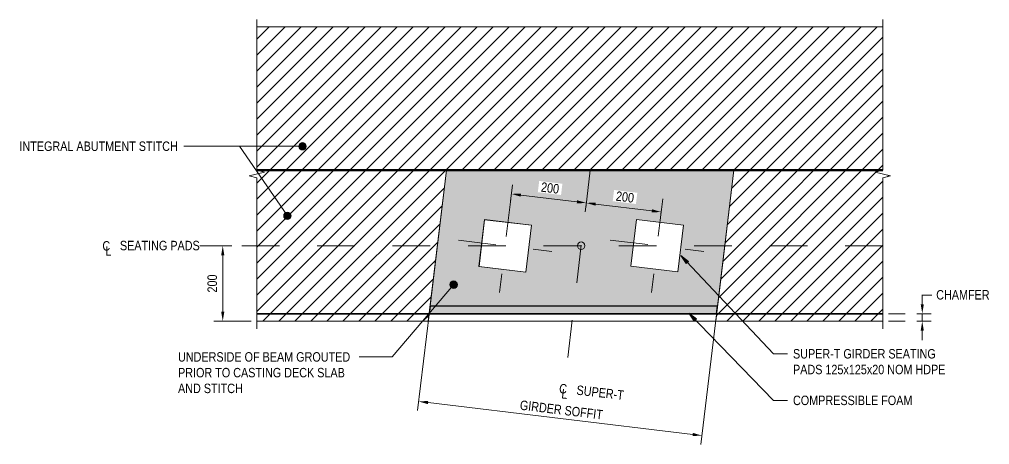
# Model space of a CAD drawing. Header units: metres. Extents: x 500.2 to 528.4, y 0.1 to 23.1.
# Drawn here: x 512.034 to 514.606, y 3.051 to 4.178 of the extents above; entities that cross this region are included whole.
import ezdxf

# ---------------------------------------------------------------- set-up
doc = ezdxf.new("R2010")
doc.units = ezdxf.units.M
doc.linetypes.add('JacobsCenter', pattern=[0.015, 0.009, -0.0015, 0.003, -0.0015])
doc.layers.get('Defpoints').update_dxf_attribs({"color": 41})
for name, color, linetype, lineweight in [('A-ANNO-DIMS', 7, 'Continuous', 9), ('A-ANNO-NOTE', 7, 'Continuous', 9), ('A-DETL', 7, 'Continuous', 13), ('A-DETL-GENF', 7, 'Continuous', 9), ('G-ANNO-TEXT', 7, 'Continuous', 9)]:
    doc.layers.add(name, color=color, linetype=linetype, lineweight=lineweight)
doc.styles.add('Arial Narrow_4', font='ARIALN.TTF', dxfattribs={"height": 0.025})
doc.styles.add('Arial Narrow_5', font='ARIALN.TTF', dxfattribs={"height": 0.0025})
doc.dimstyles.new('Dimension_Standard_O__mm__2', dxfattribs={"dimscale": 0.3048, "dimtxt": 0.025586, "dimasz": 0.082021, "dimexe": 0.07874, "dimexo": 0.049213, "dimgap": 0.049213, "dimtad": 1, "dimdec": 0, "dimlfac": 1000, "dimzin": 0, "dimdsep": 46, "dimtxsty": 'Arial Narrow_4', "dimsah": 1, "dimcen": 0.09, "dimaunit": 1, "dimadec": 4, "dimazin": 0, "dimtfac": 1, "dimtdec": 4, "dimtix": 1, "dimtmove": 0, "dimatfit": 3, "dimfxl": 1, "dimtvp": 1, "dimtfill": 1, "dimtolj": 1, "dimtzin": 0, "dimlwd": 18, "dimlwe": 18, "dimarcsym": 2})
doc.dimstyles.new('Dimension_Standard_O__mm__3', dxfattribs={"dimscale": 0.3048, "dimtxt": 0.025586, "dimasz": 0.082021, "dimexe": 0.07874, "dimexo": 0.049213, "dimgap": 0.049213, "dimtad": 1, "dimdec": 0, "dimlfac": 1000, "dimzin": 0, "dimdsep": 46, "dimtxsty": 'Arial Narrow_4', "dimsah": 1, "dimcen": 0.09, "dimaunit": 1, "dimadec": 4, "dimazin": 0, "dimtfac": 1, "dimtdec": 4, "dimtix": 1, "dimtmove": 2, "dimatfit": 3, "dimfxl": 1, "dimtvp": 1, "dimtfill": 1, "dimtolj": 1, "dimtzin": 0, "dimlwd": 18, "dimlwe": 18, "dimarcsym": 2})
doc.dimstyles.new('Dimension_Standard_T__mm_', dxfattribs={"dimscale": 0.3048, "dimtxt": 0.025586, "dimasz": 0.082021, "dimexe": 0.07874, "dimexo": 0.049213, "dimgap": 0.032808, "dimtad": 1, "dimdec": 0, "dimlfac": 1000, "dimzin": 0, "dimdsep": 46, "dimtxsty": 'Arial Narrow_4', "dimsah": 1, "dimcen": 0.09, "dimaunit": 1, "dimadec": 4, "dimazin": 0, "dimtfac": 1, "dimtdec": 4, "dimtix": 1, "dimtmove": 0, "dimatfit": 3, "dimfxl": 1, "dimtvp": 1, "dimtolj": 1, "dimtzin": 0, "dimlwd": 18, "dimlwe": 18, "dimarcsym": 2})

# ---------------------------------------------------------------- blocks, each defined once
blk = doc.blocks.new('CS_DET_BreakLine_ViewScale - Std Break-5685446-DRG-2873066 - SEATING PAD DETAIL PLAN')
at = {"layer": 'A-DETL-GENF'}
for p, q in [((-0.02, 0), (0.38, 0)), ((0.38, 0), (0.385, -0.02)), ((0.385, -0.02), (0.395, 0.02)), ((0.395, 0.02), (0.4, 0)), ((0.4, 0), (0.8, 0))]:
    blk.add_line(p, q, dxfattribs=at)
blk = doc.blocks.new('CS_DET_BreakLine_ViewScale - Std Break-5685445-DRG-2873066 - SEATING PAD DETAIL PLAN')
at = {"layer": 'A-DETL-GENF'}
for p, q in [((0.38, 0), (-0.02, 0)), ((0.385, 0.02), (0.38, 0)), ((0.395, -0.02), (0.385, 0.02)), ((0.4, 0), (0.395, -0.02)), ((0.8, 0), (0.4, 0))]:
    blk.add_line(p, q, dxfattribs=at)
blk = doc.blocks.new('DIMBLOCK9-DRG-2873066 - SEATING PAD DETAIL PLAN')
at = {"layer": 'A-ANNO-DIMS', "color": 0, "lineweight": 18, "transparency": 16777216}
for p, q in [((513.121, 3.4027), (513.0895, 3.1411)), ((513.8835, 3.4027), (513.8411, 3.0506)), ((513.1172, 3.162), (513.8191, 3.0774))]:
    blk.add_line(p, q, dxfattribs=at)
at = {"layer": 'A-ANNO-DIMS', "color": 0, "transparency": 16777216}
for points in [[(513.1177, 3.1661), (513.1167, 3.1578), (513.0924, 3.165)], [(513.8196, 3.0815), (513.8186, 3.0733), (513.8439, 3.0744)]]:
    blk.add_solid(points, dxfattribs=at)
at = {"layer": 'Defpoints', "color": 0, "transparency": 16777216}
for p in [(513.1228, 3.4176), (513.8853, 3.4176), (513.8439, 3.0744)]:
    blk.add_point(p, dxfattribs=at)
at = {"layer": 'A-ANNO-DIMS', "color": 0, "lineweight": 18, "transparency": 16777216, "insert": (513.4709, 3.1424), "char_height": 0.025, "width": 0.266092, "attachment_point": 5, "rotation": 353.1302, "style": 'Arial Narrow_4'}
blk.add_mtext('\\A1;GIRDER SOFFIT', dxfattribs=at)
blk = doc.blocks.new('CS_Annot_Centreline Symbol1 - CS_Annot_Centreline Symbol-5070896-DRG-2873066 - SEATING PAD DETAIL PLAN')
at = {"layer": 'A-ANNO-NOTE', "char_height": 0.0025, "attachment_point": 1, "style": 'Arial Narrow_5'}
for s, insert, width in [('C  ', (-0.00119, 0.00463), 0.0044093), ('L', (-0.00041, 0.00329), 0.0019241)]:
    blk.add_mtext(s, dxfattribs=dict(at, insert=insert, width=width))
blk = doc.blocks.new('DIMBLOCK10-DRG-2873066 - SEATING PAD DETAIL PLAN')
at = {"layer": 'A-ANNO-DIMS', "color": 0, "lineweight": 18, "transparency": 16777216}
for p, q in [((512.4383, 3.5776), (512.5969, 3.5776)), ((512.5729, 3.4026), (512.5729, 3.5526)), ((512.6483, 3.3776), (512.5489, 3.3776))]:
    blk.add_line(p, q, dxfattribs=at)
at = {"layer": 'A-ANNO-DIMS', "color": 0, "transparency": 16777216}
for points in [[(512.5687, 3.5526), (512.5771, 3.5526), (512.5729, 3.5776)], [(512.5687, 3.4026), (512.5771, 3.4026), (512.5729, 3.3776)]]:
    blk.add_solid(points, dxfattribs=at)
at = {"layer": 'Defpoints', "color": 0, "transparency": 16777216}
for p in [(512.4233, 3.5776), (512.5729, 3.5776), (512.6633, 3.3776)]:
    blk.add_point(p, dxfattribs=at)
at = {"layer": 'A-ANNO-DIMS', "color": 0, "lineweight": 18, "transparency": 16777216, "insert": (512.5451, 3.4776), "char_height": 0.025, "width": 0.05702, "attachment_point": 5, "rotation": 90, "style": 'Arial Narrow_4', "bg_fill": 3, "box_fill_scale": 1.1, "bg_fill_color": 256, "bg_fill_true_color": 13158600, "bg_fill_transparency": 0}
blk.add_mtext('\\A1;200', dxfattribs=at)
blk = doc.blocks.new('DIMBLOCK11-DRG-2873066 - SEATING PAD DETAIL PLAN')
at = {"layer": 'A-ANNO-DIMS', "color": 0, "lineweight": 18, "transparency": 16777216}
for p, q in [((514.4279, 3.4226), (514.4279, 3.4476)), ((514.3383, 3.3976), (514.4519, 3.3976)), ((514.4279, 3.3776), (514.4279, 3.3976)), ((514.3383, 3.3776), (514.4519, 3.3776)), ((514.4279, 3.3526), (514.4279, 3.3276))]:
    blk.add_line(p, q, dxfattribs=at)
at = {"layer": 'A-ANNO-DIMS', "color": 0, "transparency": 16777216}
for points in [[(514.4237, 3.4226), (514.4321, 3.4226), (514.4279, 3.3976)], [(514.4237, 3.3526), (514.4321, 3.3526), (514.4279, 3.3776)]]:
    blk.add_solid(points, dxfattribs=at)
at = {"layer": 'Defpoints', "color": 0, "transparency": 16777216}
for p in [(514.3233, 3.3976), (514.4279, 3.3976), (514.3233, 3.3776)]:
    blk.add_point(p, dxfattribs=at)
at = {"layer": 'A-ANNO-DIMS', "color": 0, "lineweight": 18, "transparency": 16777216, "insert": (514.3981, 3.3876), "char_height": 0.025, "attachment_point": 5, "rotation": 90, "style": 'Arial Narrow_4', "bg_fill": 3, "box_fill_scale": 1.1, "bg_fill_color": 256, "bg_fill_true_color": 13158600, "bg_fill_transparency": 0}
blk.add_mtext('\\A1;\u200d', dxfattribs=at)
blk = doc.blocks.new('DIMBLOCK12-DRG-2873066 - SEATING PAD DETAIL PLAN')
at = {"layer": 'A-ANNO-DIMS', "color": 0, "lineweight": 18, "transparency": 16777216}
for p, q in [((513.3361, 3.6956), (513.3413, 3.7388)), ((513.3632, 3.712), (513.5122, 3.6941)), ((513.5373, 3.6937), (513.5341, 3.6672))]:
    blk.add_line(p, q, dxfattribs=at)
at = {"layer": 'A-ANNO-DIMS', "color": 0, "transparency": 16777216}
for points in [[(513.3637, 3.7161), (513.3627, 3.7079), (513.3384, 3.715)], [(513.5127, 3.6982), (513.5117, 3.6899), (513.537, 3.6911)]]:
    blk.add_solid(points, dxfattribs=at)
at = {"layer": 'Defpoints', "color": 0, "transparency": 16777216}
for p in [(513.5391, 3.7086), (513.3343, 3.6807), (513.537, 3.6911)]:
    blk.add_point(p, dxfattribs=at)
at = {"layer": 'A-ANNO-DIMS', "color": 0, "lineweight": 18, "transparency": 16777216, "insert": (513.441, 3.7306), "char_height": 0.025, "width": 0.05702, "attachment_point": 5, "rotation": 353.1302, "style": 'Arial Narrow_4', "bg_fill": 3, "box_fill_scale": 1.1, "bg_fill_color": 256, "bg_fill_true_color": 13158600, "bg_fill_transparency": 0}
blk.add_mtext('\\A1;200', dxfattribs=at)
blk = doc.blocks.new('DIMBLOCK13-DRG-2873066 - SEATING PAD DETAIL PLAN')
at = {"layer": 'A-ANNO-DIMS', "color": 0, "lineweight": 18, "transparency": 16777216}
for p, q in [((513.5373, 3.6937), (513.5341, 3.6672)), ((513.5618, 3.6881), (513.7107, 3.6701)), ((513.7359, 3.6698), (513.7327, 3.6433))]:
    blk.add_line(p, q, dxfattribs=at)
at = {"layer": 'A-ANNO-DIMS', "color": 0, "transparency": 16777216}
for points in [[(513.5623, 3.6922), (513.5613, 3.6839), (513.537, 3.6911)], [(513.7112, 3.6743), (513.7102, 3.666), (513.7355, 3.6671)]]:
    blk.add_solid(points, dxfattribs=at)
at = {"layer": 'Defpoints', "color": 0, "transparency": 16777216}
for p in [(513.5391, 3.7086), (513.7377, 3.6847), (513.7355, 3.6671)]:
    blk.add_point(p, dxfattribs=at)
at = {"layer": 'A-ANNO-DIMS', "color": 0, "lineweight": 18, "transparency": 16777216, "insert": (513.6396, 3.7067), "char_height": 0.025, "width": 0.05702, "attachment_point": 5, "rotation": 353.1302, "style": 'Arial Narrow_4', "bg_fill": 3, "box_fill_scale": 1.1, "bg_fill_color": 256, "bg_fill_true_color": 13158600, "bg_fill_transparency": 0}
blk.add_mtext('\\A1;200', dxfattribs=at)

msp = doc.modelspace()

# ---------------------------------------------------------------- hatches: boundary and pattern name
at = {"layer": 'A-DETL-GENF'}
h = msp.add_hatch(dxfattribs=at)
h.set_pattern_fill('FP_8', color=256, style=0, pattern_type=2)
h.set_pattern_definition([(45, (510.235316, 0), (-0.0212132, 0.0212132), [])])
h.paths.add_polyline_path([(513.9724, 3.3776), (514.3233, 3.3776), (514.3233, 3.7576), (514.3433, 3.7626), (514.3033, 3.7726), (514.3233, 3.7776), (514.3233, 4.1576), (512.6633, 4.1576), (512.6633, 3.7776), (512.6833, 3.7726), (512.6433, 3.7626), (512.6633, 3.7576), (512.6633, 3.3776), (513.118, 3.3776), (513.1662, 3.7776), (513.9286, 3.7776), (513.8805, 3.3776), (513.932, 3.3776)])
at = {"layer": 'A-DETL-GENF', "true_color": 0xd8d8d8}
h = msp.add_hatch(color=254, dxfattribs=at)
h.paths.add_polyline_path([(513.6553, 3.4176), (513.8853, 3.4176), (513.9286, 3.7776), (513.1662, 3.7776), (513.1228, 3.4176), (513.526, 3.4176)])
h.paths.add_polyline_path([(513.3764, 3.5079), (513.2525, 3.5228), (513.267, 3.6465), (513.3914, 3.632), (513.3783, 3.5232)])
h.paths.add_polyline_path([(513.7794, 3.5082), (513.6553, 3.5232), (513.6702, 3.6473), (513.7943, 3.6323), (513.7812, 3.5232)])
at = {"layer": 'A-DETL-GENF', "true_color": 0x808080}
msp.add_hatch(color=8, dxfattribs=at).paths.add_polyline_path([(513.1662, 3.3976), (513.8825, 3.3976), (513.885, 3.4176), (513.1228, 3.4176), (513.1207, 3.3976), (513.1228, 3.3976)])
at = {"layer": 'G-ANNO-TEXT'}
h = msp.add_hatch(color=256, dxfattribs=at)
edge = h.paths.add_edge_path()
edge.add_arc((512.7844, 3.8415), 0.01, 0, 360)
h = msp.add_hatch(color=256, dxfattribs=at)
edge = h.paths.add_edge_path()
edge.add_arc((512.7445, 3.6569), 0.01, 0, 360)
for points in [[(513.7874, 3.5515), (513.8014, 3.5303), (513.8078, 3.5363)], [(513.8087, 3.3991), (513.8229, 3.3781), (513.8293, 3.3842)]]:
    msp.add_hatch(color=256, dxfattribs=at).paths.add_polyline_path(points)
h = msp.add_hatch(color=256, dxfattribs=at)
edge = h.paths.add_edge_path()
edge.add_arc((513.1852, 3.4744), 0.01, 0, 360)

# ---------------------------------------------------------------- linework, layer by layer
at = {"layer": 'A-DETL', "lineweight": 18}
for p, q in [((514.3233, 4.1576), (512.6633, 4.1576)), ((513.118, 3.3776), (513.1662, 3.7776)), ((513.1662, 3.7776), (513.1228, 3.4176)), ((513.1662, 3.7776), (513.9286, 3.7776)), ((513.9286, 3.7776), (513.8805, 3.3776)), ((513.9286, 3.7776), (513.885, 3.4152)), ((513.2673, 3.6469), (513.2523, 3.5228)), ((513.3914, 3.632), (513.2673, 3.6469)), ((513.3764, 3.5079), (513.3914, 3.632)), ((513.6702, 3.6473), (513.6553, 3.5232)), ((513.7943, 3.6323), (513.6702, 3.6473)), ((513.7794, 3.5082), (513.7943, 3.6323)), ((513.2523, 3.5228), (513.3764, 3.5079)), ((513.6553, 3.5232), (513.7794, 3.5082)), ((512.6633, 3.3776), (513.118, 3.3776)), ((512.6633, 3.3776), (514.3233, 3.3776)), ((513.8805, 3.3776), (514.3233, 3.3776))]:
    msp.add_line(p, q, dxfattribs=at)
at = {"layer": 'A-DETL', "lineweight": 50}
msp.add_line((512.6633, 3.7776), (514.3233, 3.7776), dxfattribs=at)
at = {"layer": 'A-DETL'}
for p, q in [((513.1662, 3.7776), (513.1228, 3.4176)), ((513.9286, 3.7776), (513.1662, 3.7776)), ((513.8853, 3.4176), (513.9286, 3.7776)), ((513.2525, 3.5228), (513.267, 3.6465)), ((513.267, 3.6465), (513.3914, 3.632)), ((513.3914, 3.632), (513.3764, 3.5079)), ((513.6553, 3.5232), (513.6702, 3.6473)), ((513.6702, 3.6473), (513.7943, 3.6323)), ((513.7943, 3.6323), (513.7794, 3.5082)), ((513.3764, 3.5079), (513.2525, 3.5228)), ((513.7794, 3.5082), (513.6553, 3.5232)), ((514.4279, 3.447), (514.4529, 3.447)), ((513.1228, 3.4176), (513.8853, 3.4176))]:
    msp.add_line(p, q, dxfattribs=at)
at = {"layer": 'A-DETL', "linetype": 'JacobsCenter', "lineweight": 18}
for p, q in [((513.5474, 3.7776), (513.4804, 3.2216)), ((512.4233, 3.5776), (514.3233, 3.5776))]:
    msp.add_line(p, q, dxfattribs=at)
at = {"layer": 'A-DETL', "linetype": 'JacobsCenter', "lineweight": 9}
for p, q in [((513.3368, 3.7015), (513.3069, 3.4533)), ((513.7397, 3.7019), (513.7098, 3.4537)), ((513.1977, 3.5924), (513.4459, 3.5625)), ((513.6007, 3.5927), (513.8489, 3.5628))]:
    msp.add_line(p, q, dxfattribs=at)
at = {"layer": 'A-DETL', "lineweight": 35}
msp.add_line((512.6633, 3.3976), (514.3233, 3.3976), dxfattribs=at)
at = {"layer": 'A-DETL', "lineweight": 25}
for p, q in [((513.1228, 3.4176), (513.1207, 3.3976)), ((513.1207, 3.3976), (513.8825, 3.3976)), ((513.885, 3.4176), (513.1228, 3.4176)), ((513.8825, 3.3976), (513.885, 3.4176))]:
    msp.add_line(p, q, dxfattribs=at)
at = {"layer": 'A-DETL', "lineweight": 9}
msp.add_circle((513.5233, 3.5776), 0.01, dxfattribs=at)
msp.add_circle((513.5233, 3.5776), 0.01, dxfattribs=at)
at = {"layer": 'G-ANNO-TEXT'}
for p, q in [((512.4905, 3.8415), (512.47, 3.8415)), ((512.7844, 3.8415), (512.4905, 3.8415)), ((512.6175, 3.8415), (512.4905, 3.8415)), ((512.7445, 3.6569), (512.6175, 3.8415)), ((513.7874, 3.5515), (513.8014, 3.5303)), ((513.8078, 3.5363), (513.7874, 3.5515)), ((513.7874, 3.5515), (514.0332, 3.2913)), ((513.8014, 3.5303), (513.8078, 3.5363)), ((513.1852, 3.4744), (513.0225, 3.283)), ((513.8087, 3.3991), (513.8229, 3.3781)), ((513.8293, 3.3842), (513.8087, 3.3991)), ((513.8087, 3.3991), (514.0332, 3.1678)), ((513.8229, 3.3781), (513.8293, 3.3842)), ((512.9747, 3.283), (512.9343, 3.283)), ((513.0225, 3.283), (512.9747, 3.283)), ((514.0332, 3.2913), (514.0701, 3.2913)), ((514.0332, 3.1678), (514.0701, 3.1678))]:
    msp.add_line(p, q, dxfattribs=at)
for centre in [(512.7844, 3.8415), (512.7445, 3.6569), (513.1852, 3.4744)]:
    msp.add_circle(centre, 0.01, dxfattribs=at)

# ---------------------------------------------------------------- block references
at = {"layer": 'A-ANNO-NOTE', "xscale": 10, "yscale": 10, "zscale": 10}
msp.add_blockref('CS_Annot_Centreline Symbol1 - CS_Annot_Centreline Symbol-5070896-DRG-2873066 - SEATING PAD DETAIL PLAN', (512.2657, 3.5435), dxfattribs=at)
at = {"layer": 'A-ANNO-NOTE', "xscale": 10, "yscale": 10, "zscale": 10, "rotation": 353.5000000000001}
msp.add_blockref('CS_Annot_Centreline Symbol1 - CS_Annot_Centreline Symbol-5070896-DRG-2873066 - SEATING PAD DETAIL PLAN', (513.4732, 3.1649), dxfattribs=at)
at = {"layer": 'A-DETL-GENF', "rotation": 269.9999999999999}
for name, p in [('CS_DET_BreakLine_ViewScale - Std Break-5685445-DRG-2873066 - SEATING PAD DETAIL PLAN', (512.6633, 4.1576)), ('CS_DET_BreakLine_ViewScale - Std Break-5685446-DRG-2873066 - SEATING PAD DETAIL PLAN', (514.3233, 4.1576))]:
    msp.add_blockref(name, p, dxfattribs=at)

# ---------------------------------------------------------------- texts
at = {"layer": 'G-ANNO-TEXT', "insert": (512.0337, 3.854), "char_height": 0.025, "attachment_point": 1, "style": 'Arial Narrow_4', "bg_fill": 3, "box_fill_scale": 1, "bg_fill_color": 256, "bg_fill_true_color": 13158600, "bg_fill_transparency": 0}
msp.add_mtext('INTEGRAL ABUTMENT STITCH', dxfattribs=at)
at = {"layer": 'G-ANNO-TEXT', "char_height": 0.025, "attachment_point": 1, "style": 'Arial Narrow_4', "bg_fill": 3, "box_fill_scale": 1, "bg_fill_color": 256, "bg_fill_transparency": 0}
for s, insert in [('UNDERSIDE OF BEAM GROUTED ', (512.4543, 3.2955)), ('SUPER-T GIRDER SEATING ', (514.0851, 3.3038)), ('PRIOR TO CASTING DECK SLAB ', (512.4543, 3.2538)), ('PADS 125x125x20 NOM HDPE', (514.0851, 3.2621)), ('AND STITCH', (512.4543, 3.2121)), ('COMPRESSIBLE FOAM', (514.0851, 3.1803))]:
    msp.add_mtext(s, dxfattribs=dict(at, insert=insert))

# ---------------------------------------------------------------- dimensions: what is measured, and where the dimension line sits
at = {"layer": 'A-ANNO-DIMS', "lineweight": 18}
dim = msp.add_linear_dim(base=(513.8439, 3.0744), p1=(513.1228, 3.4176), p2=(513.8853, 3.4176), angle=353.1302, text='GIRDER SOFFIT', dimstyle='Dimension_Standard_T__mm_', override={"dimpost": '<>', "dimfxl": 0.762474}, dxfattribs=at)
dim.commit()
dim.dimension.update_dxf_attribs({"geometry": 'DIMBLOCK9-DRG-2873066 - SEATING PAD DETAIL PLAN', "text_midpoint": (513.4709, 3.1424)})

# ---------------------------------------------------------------- next in the draw order: texts
at = {"layer": 'A-ANNO-NOTE', "insert": (513.5128, 3.2079), "char_height": 0.025, "attachment_point": 1, "rotation": 353.5, "style": 'Arial Narrow_4', "bg_fill": 3, "box_fill_scale": 1, "bg_fill_color": 256, "bg_fill_true_color": 13158600, "bg_fill_transparency": 0}
msp.add_mtext('SUPER-T', dxfattribs=at)
at = {"layer": 'G-ANNO-TEXT', "insert": (514.4649, 3.4601), "char_height": 0.025, "attachment_point": 1, "style": 'Arial Narrow_4', "bg_fill": 3, "box_fill_scale": 1, "bg_fill_color": 256, "bg_fill_transparency": 0}
msp.add_mtext('CHAMFER', dxfattribs=at)

# ---------------------------------------------------------------- next in the draw order: dimensions: what is measured, and where the dimension line sits
at = {"layer": 'A-ANNO-DIMS', "lineweight": 18}
for base, p1, p2, angle, override, picture, middle in [((513.537, 3.6911), (513.3343, 3.6807), (513.5391, 3.7086), 353.1302, {"dimpost": '<>', "dimfxl": 0.206712}, 'DIMBLOCK12-DRG-2873066 - SEATING PAD DETAIL PLAN', (513.441, 3.7306)), ((512.5729, 3.5776), (512.6633, 3.3776), (512.4233, 3.5776), 90, {"dimpost": '<>', "dimfxl": 0.31241}, 'DIMBLOCK10-DRG-2873066 - SEATING PAD DETAIL PLAN', (512.5451, 3.4776))]:
    dim = msp.add_linear_dim(base=base, p1=p1, p2=p2, angle=angle, dimstyle='Dimension_Standard_O__mm__2', override=override, dxfattribs=at)
    dim.commit()
    dim.dimension.update_dxf_attribs({"geometry": picture, "text_midpoint": middle})
dim = msp.add_linear_dim(base=(514.4279, 3.3976), p1=(514.3233, 3.3776), p2=(514.3233, 3.3976), angle=90, text='\u200d', dimstyle='Dimension_Standard_O__mm__3', override={"dimpost": '<>', "dimfxl": 0.02}, dxfattribs=at)
dim.commit()
dim.dimension.update_dxf_attribs({"geometry": 'DIMBLOCK11-DRG-2873066 - SEATING PAD DETAIL PLAN', "text_midpoint": (514.3981, 3.3876)})

# ---------------------------------------------------------------- next in the draw order: texts
at = {"layer": 'A-ANNO-NOTE', "insert": (512.3002, 3.5907), "char_height": 0.025, "attachment_point": 1, "style": 'Arial Narrow_4', "bg_fill": 3, "box_fill_scale": 1, "bg_fill_color": 256, "bg_fill_true_color": 13158600, "bg_fill_transparency": 0}
msp.add_mtext('SEATING PADS', dxfattribs=at)

# ---------------------------------------------------------------- next in the draw order: dimensions: what is measured, and where the dimension line sits
at = {"layer": 'A-ANNO-DIMS', "lineweight": 18}
dim = msp.add_linear_dim(base=(513.7355, 3.6671), p1=(513.5391, 3.7086), p2=(513.7377, 3.6847), angle=353.1302, dimstyle='Dimension_Standard_O__mm__2', override={"dimpost": '<>', "dimfxl": 0.2}, dxfattribs=at)
dim.commit()
dim.dimension.update_dxf_attribs({"geometry": 'DIMBLOCK13-DRG-2873066 - SEATING PAD DETAIL PLAN', "text_midpoint": (513.6396, 3.7067)})

doc.saveas('drawing.dxf')
